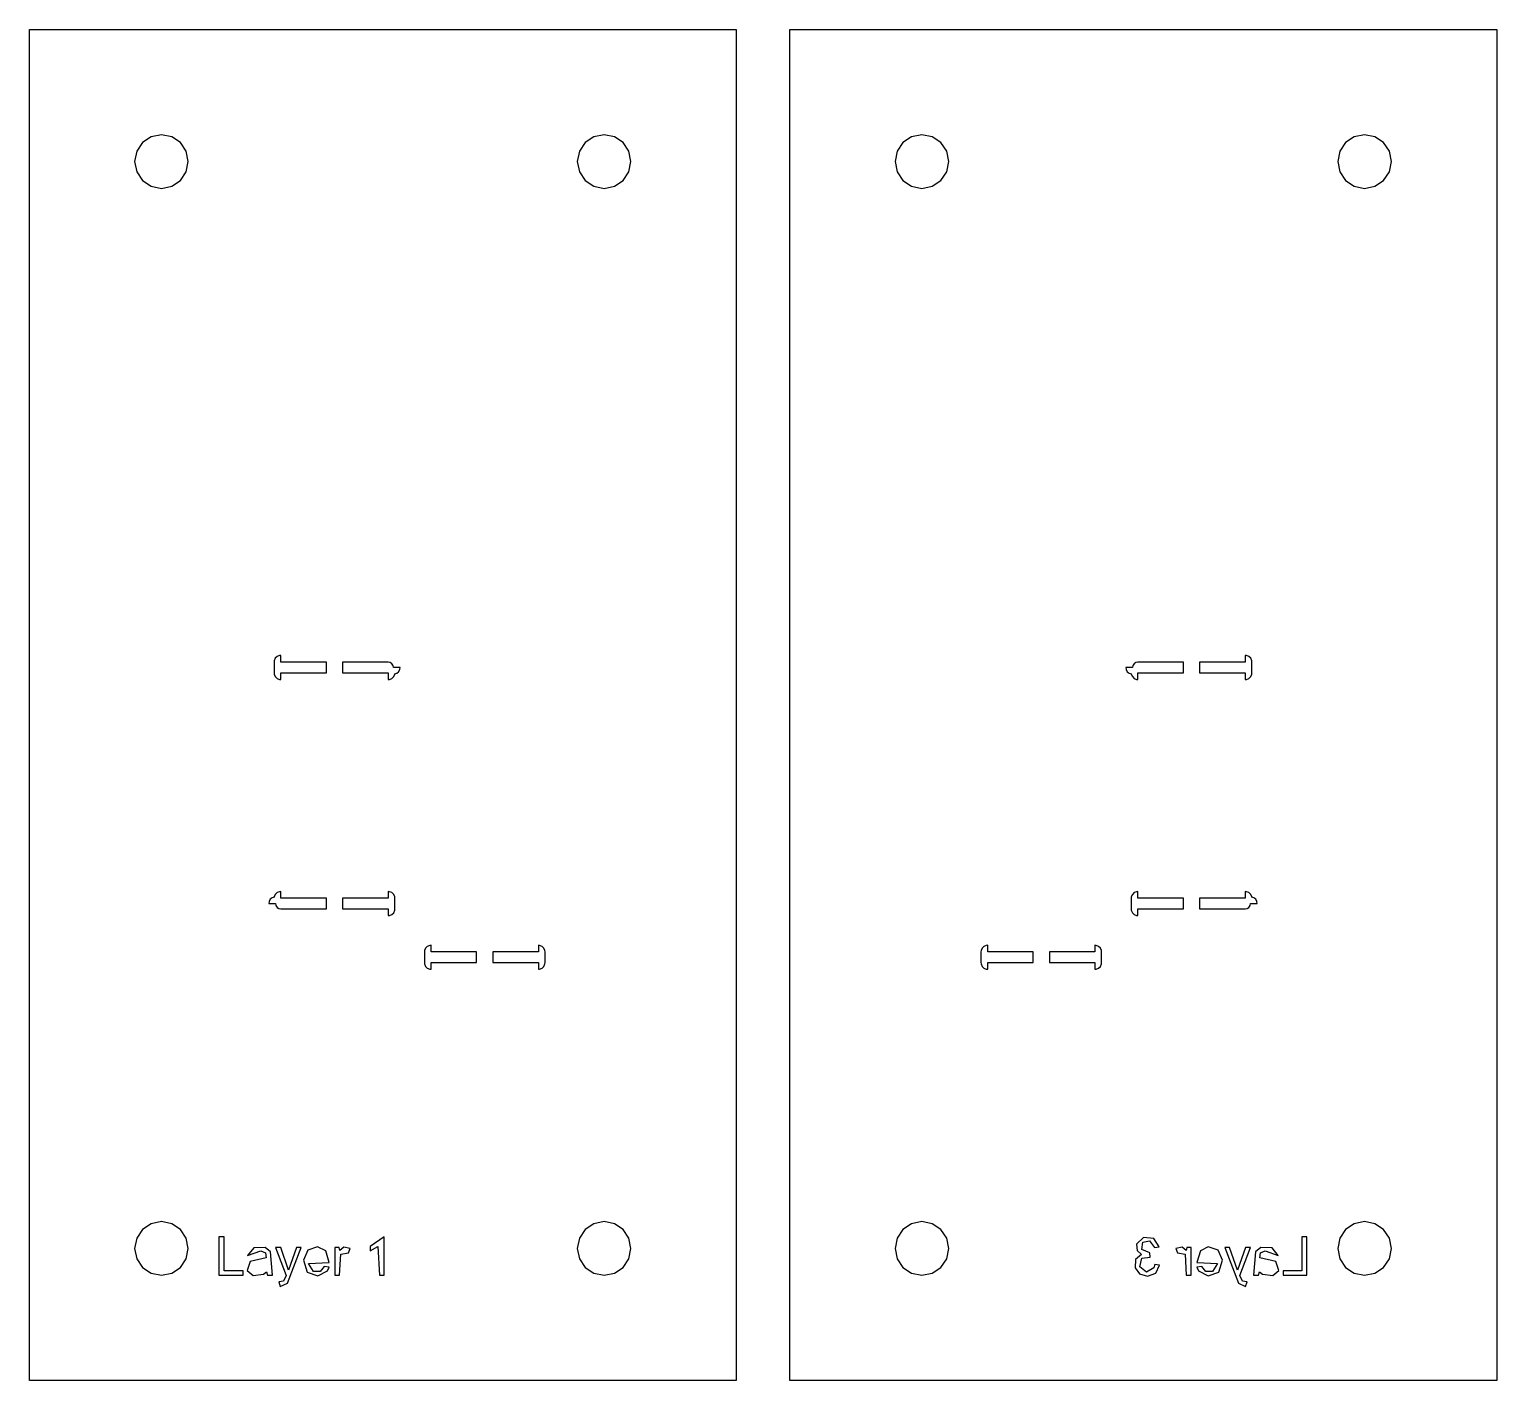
# Model space of a CAD drawing. Header units: metres. Extents: x -37 to 99, y -76 to 49.
import ezdxf

# ---------------------------------------------------------------- set-up
doc = ezdxf.new("R2010")
doc.units = ezdxf.units.M

msp = doc.modelspace()

# ---------------------------------------------------------------- linework, layer by layer
for points in [[(28.43, 49.43), (28.43, -76.43), (-37.43, -76.43), (-37.43, 49.43), (28.43, 49.43)], [(33.43, 49.43), (99.3, 49.43), (99.3, -76.43), (33.43, -76.43), (33.43, 49.43)], [(-26.89, 35.36), (-26.08, 34.82), (-25.12, 34.62), (-24.17, 34.82), (-23.36, 35.36), (-22.82, 36.17), (-22.62, 37.12), (-22.82, 38.08), (-23.36, 38.89), (-24.17, 39.43), (-25.12, 39.62), (-26.08, 39.43), (-26.89, 38.89), (-27.43, 38.08), (-27.62, 37.12), (-27.43, 36.17), (-26.89, 35.36)], [(14.36, 35.36), (15.17, 34.82), (16.12, 34.62), (17.08, 34.82), (17.89, 35.36), (18.43, 36.17), (18.62, 37.12), (18.43, 38.08), (17.89, 38.89), (17.08, 39.43), (16.12, 39.62), (15.17, 39.43), (14.36, 38.89), (13.82, 38.08), (13.62, 37.12), (13.82, 36.17), (14.36, 35.36)], [(47.51, 38.89), (46.7, 39.43), (45.74, 39.62), (44.78, 39.43), (43.97, 38.89), (43.43, 38.08), (43.24, 37.12), (43.43, 36.17), (43.97, 35.36), (44.78, 34.82), (45.74, 34.62), (46.7, 34.82), (47.51, 35.36), (48.05, 36.17), (48.24, 37.12), (48.05, 38.08), (47.51, 38.89)], [(88.76, 38.89), (87.95, 39.43), (86.99, 39.62), (86.03, 39.43), (85.22, 38.89), (84.68, 38.08), (84.49, 37.12), (84.68, 36.17), (85.22, 35.36), (86.03, 34.82), (86.99, 34.62), (87.95, 34.82), (88.76, 35.36), (89.3, 36.17), (89.49, 37.12), (89.3, 38.08), (88.76, 38.89)], [(-14, -9.5), (-14, -8.88), (-14.12, -8.89), (-14.12, -8.89), (-14.35, -8.98), (-14.35, -8.98), (-14.52, -9.15), (-14.52, -9.15), (-14.61, -9.38), (-14.61, -9.38), (-14.62, -9.5), (-14.62, -10.5), (-14.61, -10.62), (-14.61, -10.62), (-14.52, -10.85), (-14.52, -10.85), (-14.35, -11.02), (-14.35, -11.02), (-14.12, -11.11), (-14.12, -11.11), (-14, -11.12), (-14, -10.5), (-9.75, -10.5), (-9.75, -9.5), (-14, -9.5)], [(-3.65, -11.02), (-3.65, -11.02), (-3.48, -10.85), (-3.48, -10.85), (-3.39, -10.62), (-3.39, -10.62), (-3.39, -10.61), (-3.39, -10.61), (-3.39, -10.61), (-3.39, -10.61), (-3.19, -10.54), (-3.19, -10.54), (-3.02, -10.4), (-3.02, -10.4), (-2.91, -10.2), (-2.91, -10.2), (-2.88, -10), (-3.5, -10), (-3.54, -9.81), (-3.65, -9.65), (-3.81, -9.54), (-4, -9.5), (-8.25, -9.5), (-8.25, -10.5), (-4, -10.5), (-4, -11.12), (-3.88, -11.11), (-3.88, -11.11), (-3.65, -11.02)], [(65.87, -10.5), (70.12, -10.5), (70.12, -9.5), (65.87, -9.5), (65.67, -9.54), (65.51, -9.65), (65.4, -9.81), (65.37, -10), (64.74, -10), (64.78, -10.2), (64.78, -10.2), (64.88, -10.4), (64.88, -10.4), (65.05, -10.54), (65.05, -10.54), (65.25, -10.61), (65.25, -10.61), (65.25, -10.61), (65.25, -10.61), (65.25, -10.62), (65.25, -10.62), (65.35, -10.85), (65.35, -10.85), (65.52, -11.02), (65.52, -11.02), (65.74, -11.11), (65.74, -11.11), (65.87, -11.12), (65.87, -10.5)], [(75.87, -11.12), (75.99, -11.11), (75.99, -11.11), (76.21, -11.02), (76.21, -11.02), (76.38, -10.85), (76.38, -10.85), (76.48, -10.62), (76.48, -10.62), (76.49, -10.5), (76.49, -9.5), (76.48, -9.38), (76.48, -9.38), (76.38, -9.15), (76.38, -9.15), (76.21, -8.98), (76.21, -8.98), (75.99, -8.89), (75.99, -8.89), (75.87, -8.88), (75.87, -9.5), (71.62, -9.5), (71.62, -10.5), (75.87, -10.5), (75.87, -11.12)], [(-9.75, -32.5), (-9.75, -31.5), (-14, -31.5), (-14, -30.88), (-14.12, -30.89), (-14.12, -30.89), (-14.35, -30.98), (-14.35, -30.98), (-14.52, -31.15), (-14.52, -31.15), (-14.61, -31.38), (-14.61, -31.38), (-14.61, -31.39), (-14.61, -31.39), (-14.61, -31.39), (-14.61, -31.39), (-14.81, -31.46), (-14.81, -31.46), (-14.98, -31.6), (-14.98, -31.6), (-15.09, -31.8), (-15.09, -31.8), (-15.12, -32), (-14.5, -32), (-14.46, -32.19), (-14.35, -32.35), (-14.19, -32.46), (-14, -32.5), (-9.75, -32.5)], [(-3.88, -33.11), (-3.88, -33.11), (-3.65, -33.02), (-3.65, -33.02), (-3.48, -32.85), (-3.48, -32.85), (-3.39, -32.62), (-3.39, -32.62), (-3.38, -32.5), (-3.38, -31.5), (-3.39, -31.38), (-3.39, -31.38), (-3.48, -31.15), (-3.48, -31.15), (-3.65, -30.98), (-3.65, -30.98), (-3.88, -30.89), (-3.88, -30.89), (-4, -30.88), (-4, -31.5), (-8.25, -31.5), (-8.25, -32.5), (-4, -32.5), (-4, -33.12), (-3.88, -33.11)], [(70.12, -31.5), (65.87, -31.5), (65.87, -30.88), (65.74, -30.89), (65.74, -30.89), (65.52, -30.98), (65.52, -30.98), (65.35, -31.15), (65.35, -31.15), (65.25, -31.38), (65.25, -31.38), (65.24, -31.5), (65.24, -32.5), (65.25, -32.62), (65.25, -32.62), (65.35, -32.85), (65.35, -32.85), (65.52, -33.02), (65.52, -33.02), (65.74, -33.11), (65.74, -33.11), (65.87, -33.12), (65.87, -32.5), (70.12, -32.5), (70.12, -31.5)], [(76.33, -32.19), (76.37, -32), (76.99, -32), (76.95, -31.8), (76.95, -31.8), (76.85, -31.6), (76.85, -31.6), (76.68, -31.46), (76.68, -31.46), (76.48, -31.39), (76.48, -31.39), (76.48, -31.39), (76.48, -31.39), (76.48, -31.38), (76.48, -31.38), (76.38, -31.15), (76.38, -31.15), (76.21, -30.98), (76.21, -30.98), (75.99, -30.89), (75.99, -30.89), (75.87, -30.88), (75.87, -31.5), (71.62, -31.5), (71.62, -32.5), (75.87, -32.5), (76.06, -32.46), (76.22, -32.35), (76.33, -32.19)], [(0, -36.5), (0, -35.88), (-0.12, -35.89), (-0.12, -35.89), (-0.35, -35.98), (-0.35, -35.98), (-0.52, -36.15), (-0.52, -36.15), (-0.61, -36.38), (-0.61, -36.38), (-0.62, -36.5), (-0.62, -37.5), (-0.61, -37.62), (-0.61, -37.62), (-0.52, -37.85), (-0.52, -37.85), (-0.35, -38.02), (-0.35, -38.02), (-0.12, -38.11), (-0.12, -38.11), (0, -38.12), (0, -37.5), (4.25, -37.5), (4.25, -36.5), (0, -36.5)], [(10.12, -38.11), (10.12, -38.11), (10.35, -38.02), (10.35, -38.02), (10.52, -37.85), (10.52, -37.85), (10.61, -37.62), (10.61, -37.62), (10.62, -37.5), (10.62, -36.5), (10.61, -36.38), (10.61, -36.38), (10.52, -36.15), (10.52, -36.15), (10.35, -35.98), (10.35, -35.98), (10.12, -35.89), (10.12, -35.89), (10, -35.88), (10, -36.5), (5.75, -36.5), (5.75, -37.5), (10, -37.5), (10, -38.12), (10.12, -38.11)], [(56.12, -36.5), (51.87, -36.5), (51.87, -35.88), (51.74, -35.89), (51.74, -35.89), (51.52, -35.98), (51.52, -35.98), (51.35, -36.15), (51.35, -36.15), (51.25, -36.38), (51.25, -36.38), (51.24, -36.5), (51.24, -37.5), (51.25, -37.62), (51.25, -37.62), (51.35, -37.85), (51.35, -37.85), (51.52, -38.02), (51.52, -38.02), (51.74, -38.11), (51.74, -38.11), (51.87, -38.12), (51.87, -37.5), (56.12, -37.5), (56.12, -36.5)], [(61.87, -38.12), (61.99, -38.11), (61.99, -38.11), (62.21, -38.02), (62.21, -38.02), (62.38, -37.85), (62.38, -37.85), (62.48, -37.62), (62.48, -37.62), (62.49, -37.5), (62.49, -36.5), (62.48, -36.38), (62.48, -36.38), (62.38, -36.15), (62.38, -36.15), (62.21, -35.98), (62.21, -35.98), (61.99, -35.89), (61.99, -35.89), (61.87, -35.88), (61.87, -36.5), (57.62, -36.5), (57.62, -37.5), (61.87, -37.5), (61.87, -38.12)], [(-26.89, -65.89), (-26.08, -66.43), (-25.12, -66.62), (-24.17, -66.43), (-23.36, -65.89), (-22.82, -65.08), (-22.62, -64.12), (-22.82, -63.17), (-23.36, -62.36), (-24.17, -61.82), (-25.12, -61.62), (-26.08, -61.82), (-26.89, -62.36), (-27.43, -63.17), (-27.62, -64.12), (-27.43, -65.08), (-26.89, -65.89)], [(14.36, -65.89), (15.17, -66.43), (16.12, -66.62), (17.08, -66.43), (17.89, -65.89), (18.43, -65.08), (18.62, -64.12), (18.43, -63.17), (17.89, -62.36), (17.08, -61.82), (16.12, -61.62), (15.17, -61.82), (14.36, -62.36), (13.82, -63.17), (13.62, -64.12), (13.82, -65.08), (14.36, -65.89)], [(47.51, -62.36), (46.7, -61.82), (45.74, -61.62), (44.78, -61.82), (43.97, -62.36), (43.43, -63.17), (43.24, -64.12), (43.43, -65.08), (43.97, -65.89), (44.78, -66.43), (45.74, -66.62), (46.7, -66.43), (47.51, -65.89), (48.05, -65.08), (48.24, -64.12), (48.05, -63.17), (47.51, -62.36)], [(88.76, -62.36), (87.95, -61.82), (86.99, -61.62), (86.03, -61.82), (85.22, -62.36), (84.68, -63.17), (84.49, -64.12), (84.68, -65.08), (85.22, -65.89), (86.03, -66.43), (86.99, -66.62), (87.95, -66.43), (88.76, -65.89), (89.3, -65.08), (89.49, -64.12), (89.3, -63.17), (88.76, -62.36)], [(-19.29, -66.2), (-19.29, -63.05), (-19.76, -63.05), (-19.76, -66.62), (-17.52, -66.62), (-17.52, -66.2), (-19.29, -66.2)], [(-16.85, -65.34), (-17.13, -66.18), (-16.59, -66.65), (-15.61, -66.51), (-15.32, -66.31), (-15.23, -66.62), (-14.78, -66.62), (-14.97, -64.44), (-15.47, -64.02), (-16.51, -64.07), (-17.09, -64.77), (-15.86, -64.34), (-15.44, -64.54), (-15.36, -64.98), (-16.85, -65.34)], [(-12.11, -64.03), (-12.55, -64.03), (-13.28, -66.13), (-14.01, -64.03), (-14.48, -64.03), (-13.5, -66.63), (-13.75, -67.16), (-14.19, -67.24), (-14.05, -67.67), (-13.39, -67.34), (-12.11, -64.03)], [(-11.88, -65.22), (-11.55, -66.33), (-10.56, -66.68), (-9.66, -66.2), (-9.5, -65.85), (-9.96, -65.79), (-10.34, -66.26), (-10.94, -66.27), (-11.42, -65.52), (-9.49, -65.44), (-9.82, -64.33), (-10.57, -63.98), (-11.47, -64.27), (-11.88, -65.22)], [(-8.96, -66.62), (-8.52, -66.62), (-8.4, -64.64), (-7.7, -64.52), (-7.55, -64.11), (-8.12, -63.99), (-8.5, -64.32), (-8.56, -64.03), (-8.96, -64.03), (-8.96, -66.62)], [(-4.37, -63.03), (-5.68, -63.93), (-5.68, -64.35), (-4.95, -63.95), (-4.81, -66.62), (-4.37, -66.62), (-4.37, -63.03)], [(66.33, -63.55), (66.94, -63.42), (67.4, -64.04), (67.84, -63.96), (67.35, -63.19), (66.38, -63.09), (65.75, -63.72), (65.8, -64.31), (66.21, -64.69), (65.63, -65.14), (65.6, -65.92), (66.03, -66.48), (66.75, -66.69), (67.53, -66.41), (67.88, -65.68), (67.45, -65.62), (67.34, -65.94), (66.68, -66.32), (66.04, -65.82), (66.24, -65.04), (67.02, -64.93), (66.97, -64.54), (66.22, -64.22), (66.33, -63.55)], [(69.99, -63.99), (69.41, -64.11), (69.57, -64.52), (70.26, -64.64), (70.38, -66.62), (70.82, -66.62), (70.82, -64.03), (70.43, -64.03), (70.37, -64.32), (69.99, -63.99)], [(71.36, -65.44), (73.28, -65.52), (72.81, -66.27), (72.2, -66.26), (71.82, -65.79), (71.37, -65.85), (71.52, -66.2), (72.42, -66.68), (73.41, -66.33), (73.74, -65.22), (73.34, -64.27), (72.43, -63.98), (71.69, -64.33), (71.36, -65.44)], [(75.62, -67.16), (75.36, -66.63), (76.35, -64.03), (75.88, -64.03), (75.15, -66.13), (74.41, -64.03), (73.97, -64.03), (75.25, -67.34), (75.91, -67.67), (76.06, -67.24), (75.62, -67.16)], [(78.95, -64.77), (78.37, -64.07), (77.33, -64.02), (76.83, -64.44), (76.64, -66.62), (77.1, -66.62), (77.19, -66.31), (77.47, -66.51), (78.45, -66.65), (78.99, -66.18), (78.72, -65.34), (77.22, -64.98), (77.3, -64.54), (77.72, -64.34), (78.95, -64.77)], [(81.62, -63.05), (81.15, -63.05), (81.15, -66.2), (79.39, -66.2), (79.39, -66.62), (81.62, -66.62), (81.62, -63.05)]]:
    msp.add_lwpolyline(points)

doc.saveas('drawing.dxf')
